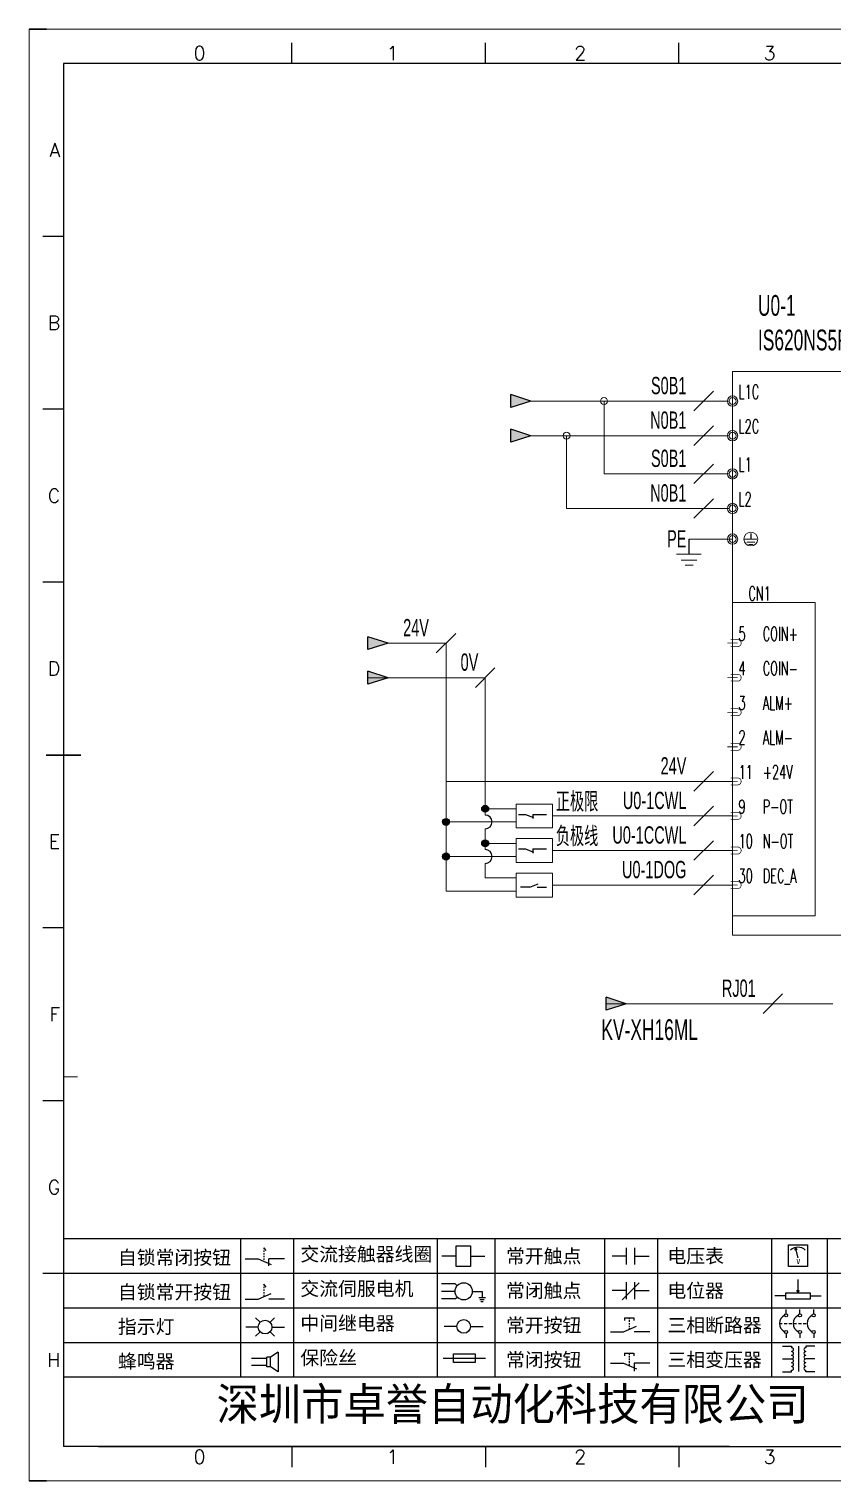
# Model space of a CAD drawing. Extents: x 33864 to 41687, y -3582 to -110.
# Drawn here: x 35581.5 to 35697.8, y -3565 to -3355 of the extents above; entities that cross this region are included whole.
import ezdxf
from ezdxf.enums import TextEntityAlignment as Align

# ---------------------------------------------------------------- set-up
doc = ezdxf.new("R2010")
doc.units = 0
doc.header["$MEASUREMENT"] = 0
doc.linetypes.add('ACAD_ISO02W100', pattern=[15, 12, -3])
doc.layers.add('AE_BOR', color=1, linetype='Continuous')
doc.layers.add('细实线层', color=7, linetype='Continuous')
doc.layers.add('Dimension', color=3, linetype='Continuous', lineweight=13)
doc.styles.add('WD', font='romans.shx', dxfattribs={"bigfont": 'gbcbig.shx'})
doc.styles.add('样式 8', font='arial.ttf')
doc.styles.add('汉字', font='')
doc.styles.get('汉字').set_extended_font_data('新宋体')

# ---------------------------------------------------------------- blocks, each defined once
blk = doc.blocks.new('*U198')
at = {"linetype": 'ByBlock'}
for p, q in [((-1909.23, -780.45), (-1909.23, -780.67)), ((-1909.23, -780.45), (-1908.92, -780.84)), ((-1909.23, -780.84), (-1909.23, -781.05)), ((-1911.92, -782.07), (-1910.06, -782.07)), ((-1910.06, -782.07), (-1908.18, -782.88)), ((-1909.23, -781.23), (-1909.23, -781.44)), ((-1909.23, -781.61), (-1909.23, -781.83)), ((-1909.23, -782), (-1909.23, -782.21)), ((-1909.23, -782.38), (-1909.23, -782.43)), ((-1908.52, -783.07), (-1908.52, -782.07)), ((-1906.25, -782.07), (-1908.52, -782.07))]:
    blk.add_line(p, q, dxfattribs=at)
blk = doc.blocks.new('*U199')
at = {"linetype": 'ByBlock'}
for p, q in [((-1908.88, -791.17), (-1909.23, -790.71)), ((-1909.23, -790.71), (-1909.23, -790.92)), ((-1909.23, -791.09), (-1909.23, -791.31)), ((-1909.23, -791.48), (-1909.23, -791.69)), ((-1911.92, -792.89), (-1910.06, -792.89)), ((-1910.06, -792.89), (-1908.18, -792.08)), ((-1909.23, -791.86), (-1909.23, -792.08)), ((-1909.23, -792.25), (-1909.23, -792.47)), ((-1906.25, -792.89), (-1908.52, -792.89))]:
    blk.add_line(p, q, dxfattribs=at)
blk = doc.blocks.new('蜂鸣器')
at = {"linetype": 'ByBlock'}
for p, q in [((-1907.17, -795.53), (-1908.25, -796.26)), ((-1907.17, -795.53), (-1907.17, -798.41)), ((-1908.8, -796.48), (-1911.01, -796.48)), ((-1908.8, -797.46), (-1911.01, -797.46)), ((-1908.25, -796.26), (-1908.8, -796.26)), ((-1908.8, -797.68), (-1908.8, -796.26)), ((-1908.25, -797.68), (-1908.8, -797.68)), ((-1908.25, -797.68), (-1908.25, -796.26)), ((-1907.17, -798.41), (-1908.25, -797.68))]:
    blk.add_line(p, q, dxfattribs=at)
blk = doc.blocks.new('指示灯')
at = {"linetype": 'ByBlock'}
for p, q in [((-1854.25, -776.92), (-1856.06, -776.92)), ((-1854.62, -775.59), (-1853.97, -776.23)), ((-1851.9, -775.59), (-1852.54, -776.23)), ((-1852.26, -776.92), (-1850.45, -776.92)), ((-1854.62, -778.25), (-1853.97, -777.61)), ((-1851.9, -778.25), (-1852.54, -777.61))]:
    blk.add_line(p, q, dxfattribs=at)
blk.add_circle((-1853.26, -776.92), 0.992, dxfattribs=at)
blk = doc.blocks.new('交流接触器线圈')
at = {"linetype": 'ByBlock'}
for p, q in [((-1880.82, -781.77), (-1882.87, -781.77)), ((-1878.72, -781.77), (-1876.67, -781.77))]:
    blk.add_line(p, q, dxfattribs=at)
blk.add_lwpolyline([(-1880.82, -780.28), (-1878.72, -780.28), (-1878.72, -783.26), (-1880.82, -783.26)], close=True, dxfattribs=at)
blk = doc.blocks.new('交流伺服电机')
at = {"linetype": 'ByBlock'}
for p, q in [((-1880.97, -785.75), (-1882.94, -785.75)), ((-1880.97, -786.85), (-1882.94, -786.85)), ((-1880.97, -785.75), (-1880.65, -786.03)), ((-1878.49, -786.85), (-1877.07, -786.85)), ((-1877.07, -786.85), (-1877.07, -787.72)), ((-1880.97, -787.94), (-1882.94, -787.94)), ((-1880.97, -787.94), (-1880.65, -787.67)), ((-1877.54, -787.72), (-1876.59, -787.72)), ((-1877.38, -788.01), (-1876.75, -788.01)), ((-1877.23, -788.29), (-1876.9, -788.29))]:
    blk.add_line(p, q, dxfattribs=at)
blk.add_circle((-1879.73, -786.85), 1.24, dxfattribs=at)
blk = doc.blocks.new('中间继电器')
at = {"linetype": 'ByBlock'}
for p, q in [((-1880.72, -791.92), (-1882.54, -791.92)), ((-1878.74, -791.92), (-1876.92, -791.92))]:
    blk.add_line(p, q, dxfattribs=at)
blk.add_circle((-1879.73, -791.92), 0.992, dxfattribs=at)
blk = doc.blocks.new('保险丝')
at = {"linetype": 'ByBlock'}
blk.add_line((-1882.72, -796.49), (-1876.55, -796.49), dxfattribs=at)
blk.add_lwpolyline([(-1881.2, -795.86), (-1878.06, -795.86), (-1878.06, -797.12), (-1881.2, -797.12)], close=True, dxfattribs=at)
blk = doc.blocks.new('常开按钮')
at = {"linetype": 'ByBlock'}
for p, q in [((-1910.06, -787.73), (-1908.18, -786.93)), ((-1909.9, -785.68), (-1908.56, -785.68)), ((-1909.9, -785.68), (-1909.9, -786.07)), ((-1909.23, -785.68), (-1909.23, -785.89)), ((-1909.23, -786.06), (-1909.23, -786.28)), ((-1909.23, -786.45), (-1909.23, -786.67)), ((-1909.23, -786.84), (-1909.23, -787.05)), ((-1909.23, -787.22), (-1909.23, -787.38)), ((-1908.56, -785.68), (-1908.56, -786.07)), ((-1911.92, -787.73), (-1910.06, -787.73)), ((-1906.25, -787.73), (-1908.52, -787.73))]:
    blk.add_line(p, q, dxfattribs=at)
blk = doc.blocks.new('常开触点')
at = {"linetype": 'ByBlock'}
for p, q in [((-1853.82, -782.99), (-1853.82, -780.56)), ((-1852.6, -782.99), (-1852.6, -780.56)), ((-1853.82, -781.77), (-1855.88, -781.77)), ((-1852.6, -781.77), (-1850.55, -781.77))]:
    blk.add_line(p, q, dxfattribs=at)
blk = doc.blocks.new('常闭触点')
at = {"linetype": 'ByBlock'}
for p, q in [((-1853.82, -786.77), (-1855.88, -786.77)), ((-1852.01, -785.66), (-1854.43, -788.1)), ((-1853.82, -787.99), (-1853.82, -785.56)), ((-1852.6, -787.99), (-1852.6, -785.56)), ((-1852.6, -786.77), (-1850.55, -786.77))]:
    blk.add_line(p, q, dxfattribs=at)
blk = doc.blocks.new('常闭按钮')
at = {"linetype": 'ByBlock'}
for p, q in [((-1854.11, -790.83), (-1852.77, -790.83)), ((-1854.11, -790.83), (-1854.11, -791.22)), ((-1853.44, -790.83), (-1853.44, -791.04)), ((-1853.44, -791.21), (-1853.44, -791.43)), ((-1853.44, -791.6), (-1853.44, -791.82)), ((-1852.77, -790.83), (-1852.77, -791.22)), ((-1856.13, -792.28), (-1854.28, -792.28)), ((-1854.28, -792.28), (-1852.4, -793.09)), ((-1853.44, -791.99), (-1853.44, -792.2)), ((-1853.44, -792.37), (-1853.44, -792.53)), ((-1850.47, -792.28), (-1852.73, -792.28)), ((-1852.73, -792.28), (-1852.73, -793.43))]:
    blk.add_line(p, q, dxfattribs=at)
blk = doc.blocks.new('电压表')
at = {"linetype": 'ByBlock'}
for p, q in [((-1814.84, -780.75), (-1814.91, -781.13)), ((-1814.6, -781.05), (-1814.91, -781.13)), ((-1814.84, -780.75), (-1814.46, -782.26)), ((-1814.84, -780.75), (-1814.6, -781.05))]:
    blk.add_line(p, q, dxfattribs=at)
blk.add_lwpolyline([(-1815.84, -780.34), (-1813.07, -780.34), (-1813.07, -783.49), (-1815.84, -783.49)], close=True, dxfattribs=at)
blk.add_arc((-1814.46, -782.26), 1.56, 46.8313, 133.1687, dxfattribs=at)
at = {"linetype": 'ByBlock', "insert": (-1814.7, -782.39), "char_height": 0.75, "width": 0.6768, "attachment_point": 1}
blk.add_mtext('V', dxfattribs=at)
blk = doc.blocks.new('电位器')
at = {"linetype": 'ByBlock'}
for p, q in [((-1814.45, -787.3), (-1814.45, -785.39)), ((-1814.45, -787.3), (-1814.62, -786.96)), ((-1814.62, -786.96), (-1814.27, -786.96)), ((-1814.45, -787.3), (-1814.27, -786.96)), ((-1816.21, -787.75), (-1817.79, -787.75)), ((-1812.68, -787.75), (-1811.1, -787.75))]:
    blk.add_line(p, q, dxfattribs=at)
blk.add_lwpolyline([(-1816.21, -787.3), (-1812.68, -787.3), (-1812.68, -788.2), (-1816.21, -788.2)], close=True, dxfattribs=at)
blk = doc.blocks.new('三相断路器')
at = {"linetype": 'ByBlock'}
for p, q in [((-1816.17, -790.33), (-1816.17, -789.7)), ((-1814.17, -790.33), (-1814.17, -789.7)), ((-1812.18, -790.33), (-1812.18, -789.7)), ((-1817.14, -791.74), (-1816.72, -791.74)), ((-1816.45, -791.74), (-1816.03, -791.74)), ((-1816.17, -793.19), (-1816.17, -793.83)), ((-1815.76, -791.74), (-1815.34, -791.74)), ((-1815.07, -791.74), (-1814.65, -791.74)), ((-1814.38, -791.74), (-1813.96, -791.74)), ((-1814.17, -793.19), (-1814.17, -793.83)), ((-1813.69, -791.74), (-1813.27, -791.74)), ((-1812.18, -793.19), (-1812.18, -793.83))]:
    blk.add_line(p, q, dxfattribs=at)
for centre in [(-1816.17, -790.55), (-1814.17, -790.55), (-1812.18, -790.55), (-1816.17, -792.98), (-1814.17, -792.98), (-1812.18, -792.98)]:
    blk.add_circle(centre, 0.219, dxfattribs=at)
for centre in [(-1815.81, -791.74), (-1813.82, -791.74), (-1811.83, -791.74)]:
    blk.add_arc(centre, 1.32, 115.5791, 244.4209, dxfattribs=at)
blk = doc.blocks.new('三相变压器')
at = {"linetype": 'ByBlock'}
for p, q in [((-1816.69, -795.03), (-1815.37, -795.03)), ((-1815.37, -795.03), (-1815.37, -795.24)), ((-1814.34, -798.7), (-1814.34, -795.04)), ((-1812, -795.03), (-1813.32, -795.03)), ((-1813.32, -795.03), (-1813.32, -795.24)), ((-1816.69, -796.87), (-1815.37, -796.87)), ((-1812, -796.87), (-1813.32, -796.87)), ((-1816.69, -798.71), (-1815.37, -798.71)), ((-1815.37, -798.71), (-1815.37, -798.5)), ((-1813.32, -798.71), (-1813.32, -798.5)), ((-1812, -798.71), (-1813.32, -798.71))]:
    blk.add_line(p, q, dxfattribs=at)
for centre, start, end in [((-1815.37, -795.51), 270, 90), ((-1815.37, -796.06), 270, 90), ((-1813.32, -795.51), 90, 270), ((-1813.32, -796.06), 90, 270), ((-1815.37, -796.6), 270, 90), ((-1815.37, -797.14), 270, 90), ((-1815.37, -797.68), 270, 90), ((-1815.37, -798.23), 270, 90), ((-1813.32, -796.6), 90, 270), ((-1813.32, -797.14), 90, 270), ((-1813.32, -797.68), 90, 270), ((-1813.32, -798.23), 90, 270)]:
    blk.add_arc(centre, 0.271, start, end, dxfattribs=at)

msp = doc.modelspace()

# ---------------------------------------------------------------- hatches: boundary and pattern name
for points in [[(35651.197, -3409.797), (35651.197, -3407.926), (35654.115, -3408.862)], [(35651.197, -3414.797), (35651.197, -3412.926), (35654.115, -3413.862)], [(35630.548, -3444.805), (35630.548, -3442.934), (35633.466, -3443.87)], [(35630.548, -3449.801), (35630.548, -3447.93), (35633.466, -3448.866)], [(35664.988, -3496.961), (35664.988, -3495.091), (35667.906, -3496.026)], [(35667.906, -3496.026), (35664.988, -3496.961), (35664.988, -3495.091)]]:
    msp.add_hatch(color=256).paths.add_polyline_path(points)
at = {"lineweight": -2}
h = msp.add_hatch(color=0, dxfattribs=at)
edge = h.paths.add_edge_path()
edge.add_arc((35647.505, -3467.831), 0.5, 0, 360)
h = msp.add_hatch(color=0, dxfattribs=at)
edge = h.paths.add_edge_path()
edge.add_arc((35641.852, -3469.726), 0.5, 0, 360)
h = msp.add_hatch(color=0, dxfattribs=at)
edge = h.paths.add_edge_path()
edge.add_arc((35647.505, -3472.831), 0.5, 0, 360)
h = msp.add_hatch(color=0, dxfattribs=at)
edge = h.paths.add_edge_path()
edge.add_arc((35641.852, -3474.726), 0.5, 0, 360)

# ---------------------------------------------------------------- linework, layer by layer
for p, q in [((35873.512, -3360.048), (35586.512, -3360.048)), ((35586.512, -3360.048), (35586.512, -3560.048)), ((35654.115, -3408.862), (35651.197, -3407.926)), ((35651.197, -3409.797), (35651.197, -3407.926)), ((35654.115, -3408.862), (35651.197, -3409.797)), ((35654.115, -3413.862), (35651.197, -3412.926)), ((35651.197, -3414.797), (35651.197, -3412.926)), ((35654.115, -3413.862), (35651.197, -3414.797)), ((35676.988, -3428.822), (35676.988, -3431.004)), ((35685.936, -3428.023), (35685.936, -3428.812)), ((35633.466, -3443.87), (35630.548, -3442.934)), ((35630.548, -3444.805), (35630.548, -3442.934)), ((35633.466, -3443.87), (35630.548, -3444.805)), ((35633.466, -3448.866), (35630.548, -3447.93)), ((35630.548, -3449.801), (35630.548, -3447.93)), ((35633.466, -3448.866), (35630.548, -3449.801)), ((35667.906, -3496.026), (35664.988, -3495.091)), ((35664.988, -3496.961), (35664.988, -3495.091)), ((35667.906, -3496.026), (35664.988, -3495.091)), ((35667.906, -3496.026), (35664.988, -3496.961)), ((35667.906, -3496.026), (35664.988, -3496.961)), ((35591.542, -3560.048), (35871.042, -3560.048))]:
    msp.add_line(p, q)
at = {"lineweight": 0}
for p, q in [((35682.795, -3408.862), (35664.698, -3408.862)), ((35682.795, -3413.862), (35664.698, -3413.862)), ((35682.795, -3419.384), (35664.698, -3419.384)), ((35682.795, -3424.388), (35664.698, -3424.388)), ((35683.295, -3428.822), (35676.988, -3428.822)), ((35685.041, -3428.819), (35686.83, -3428.819)), ((35685.373, -3429.248), (35686.498, -3429.248)), ((35675.2, -3431.018), (35678.777, -3431.018)), ((35685.659, -3429.595), (35686.232, -3429.595)), ((35675.864, -3431.875), (35678.112, -3431.875)), ((35676.435, -3432.569), (35677.582, -3432.569)), ((35641.852, -3443.87), (35633.466, -3443.87)), ((35641.852, -3479.726), (35641.852, -3443.87)), ((35647.505, -3448.866), (35647.505, -3468.726)), ((35651.986, -3467.831), (35647.505, -3467.831)), ((35651.986, -3469.726), (35641.852, -3469.726)), ((35647.505, -3470.726), (35647.505, -3473.726)), ((35651.986, -3472.831), (35647.505, -3472.831)), ((35651.986, -3474.726), (35641.852, -3474.726)), ((35647.505, -3475.726), (35647.505, -3477.831)), ((35651.986, -3477.831), (35647.505, -3477.831)), ((35651.986, -3479.726), (35641.852, -3479.726))]:
    msp.add_line(p, q, dxfattribs=at)
at = {"color": 3, "lineweight": 0}
for p, q in [((35630.548, -3448.866), (35647.505, -3448.866)), ((35641.852, -3463.866), (35683.295, -3463.866)), ((35657.242, -3468.866), (35683.295, -3468.866)), ((35657.242, -3473.866), (35683.295, -3473.866)), ((35657.242, -3478.866), (35683.295, -3478.866)), ((35697.825, -3496.026), (35664.988, -3496.026))]:
    msp.add_line(p, q, dxfattribs=at)
at = {"linetype": 'ACAD_ISO02W100'}
for p, q in [((35652.312, -3468.633), (35653.319, -3468.63)), ((35653.319, -3468.63), (35654.511, -3469.098)), ((35654.38, -3468.63), (35656.373, -3468.63)), ((35654.38, -3468.63), (35654.38, -3469.25)), ((35652.312, -3473.633), (35653.319, -3473.63)), ((35653.319, -3473.63), (35654.511, -3474.098)), ((35654.38, -3473.63), (35656.373, -3473.63)), ((35654.38, -3473.63), (35654.38, -3474.25)), ((35653.97, -3479.155), (35652.613, -3479.155)), ((35653.97, -3479.155), (35655.161, -3478.688)), ((35655.031, -3479.155), (35656.373, -3479.155))]:
    msp.add_line(p, q, dxfattribs=at)
at = {"lineweight": 9, "ltscale": 0.1}
for p, q in [((35586.512, -3506.619), (35588.512, -3506.619)), ((35682.847, -3560.048), (35712.309, -3560.048))]:
    msp.add_line(p, q, dxfattribs=at)
at = {"linetype": 'ByBlock'}
for p, q in [((35873.512, -3530.048), (35586.512, -3530.048)), ((35873.512, -3535.048), (35586.512, -3535.048)), ((35873.512, -3540.048), (35586.512, -3540.048)), ((35873.512, -3545.048), (35586.512, -3545.048)), ((35873.512, -3550.048), (35586.512, -3550.048))]:
    msp.add_line(p, q, dxfattribs=at)
at = {"lineweight": -2}
for p, q in [((35612.092, -3530.048), (35612.092, -3550.048)), ((35619.768, -3530.048), (35619.768, -3550.048)), ((35640.558, -3530.048), (35640.558, -3550.048)), ((35648.912, -3530.048), (35648.912, -3550.048)), ((35664.766, -3530.048), (35664.766, -3550.048)), ((35672.415, -3530.048), (35672.415, -3550.048)), ((35688.907, -3530.048), (35688.907, -3550.048)), ((35697.009, -3530.048), (35697.009, -3550.048))]:
    msp.add_line(p, q, dxfattribs=at)
at = {"ltscale": 2}
msp.add_line((35682.847, -3560.048), (35586.512, -3560.048), dxfattribs=at)
at = {"lineweight": 0}
for points in [[(35683.295, -3404.579), (35711.923, -3404.579), (35711.923, -3486.089), (35683.295, -3486.089)], [(35657.242, -3470.592), (35657.242, -3467.139), (35651.986, -3467.139), (35651.986, -3470.592)], [(35657.242, -3475.592), (35657.242, -3472.139), (35651.986, -3472.139), (35651.986, -3475.592)], [(35657.242, -3480.592), (35657.242, -3477.139), (35651.986, -3477.139), (35651.986, -3480.592)]]:
    msp.add_lwpolyline(points, close=True, dxfattribs=at)
at = {"color": 3, "lineweight": 0, "const_width": 0.1, "flags": 128}
for points in [[(35684.045, -3443.866), (35682.545, -3443.866)], [(35684.045, -3448.866), (35682.545, -3448.866)], [(35684.045, -3453.866), (35682.545, -3453.866)], [(35684.045, -3458.866), (35682.545, -3458.866)], [(35684.045, -3463.866), (35682.545, -3463.866)], [(35684.045, -3468.866), (35682.545, -3468.866)], [(35684.045, -3473.866), (35682.545, -3473.866)], [(35684.045, -3478.866), (35682.545, -3478.866)]]:
    msp.add_lwpolyline(points, dxfattribs=at)
for points in [[(35683.045, -3443.366), (35684.045, -3443.366, -1), (35684.045, -3444.366), (35683.045, -3444.366)], [(35683.045, -3448.366), (35684.045, -3448.366, -1), (35684.045, -3449.366), (35683.045, -3449.366)], [(35683.045, -3453.366), (35684.045, -3453.366, -1), (35684.045, -3454.366), (35683.045, -3454.366)], [(35683.045, -3458.366), (35684.045, -3458.366, -1), (35684.045, -3459.366), (35683.045, -3459.366)], [(35683.045, -3463.366), (35684.045, -3463.366, -1), (35684.045, -3464.366), (35683.045, -3464.366)], [(35683.045, -3468.366), (35684.045, -3468.366, -1), (35684.045, -3469.366), (35683.045, -3469.366)], [(35683.045, -3473.366), (35684.045, -3473.366, -1), (35684.045, -3474.366), (35683.045, -3474.366)], [(35683.045, -3478.366), (35684.045, -3478.366, -1), (35684.045, -3479.366), (35683.045, -3479.366)]]:
    msp.add_lwpolyline(points, format="xyb", dxfattribs=at)
at = {"lineweight": 0}
for centre, radius in [((35683.295, -3408.862), 0.75), ((35664.698, -3408.862), 0.5), ((35683.295, -3408.862), 0.5), ((35659.279, -3413.862), 0.5), ((35683.295, -3413.862), 0.75), ((35683.295, -3413.862), 0.5), ((35683.295, -3419.384), 0.75), ((35683.295, -3419.384), 0.5), ((35683.295, -3424.388), 0.75), ((35683.295, -3424.388), 0.5), ((35683.295, -3428.822), 0.75), ((35683.295, -3428.822), 0.5), ((35685.936, -3428.812), 1)]:
    msp.add_circle(centre, radius, dxfattribs=at)
at = {"color": 0, "lineweight": -2}
for centre in [(35647.505, -3467.831), (35641.852, -3469.726), (35647.505, -3472.831), (35641.852, -3474.726)]:
    msp.add_circle(centre, 0.5, dxfattribs=at)
for centre in [(35647.505, -3469.726), (35647.505, -3474.726)]:
    msp.add_arc(centre, 1, 270, 90, dxfattribs=at)
at = {"layer": 'AE_BOR', "lineweight": 30}
for p, q in [((35584.042, -3355.048), (35581.509, -3355.048)), ((35581.509, -3565.048), (35584.042, -3565.048)), ((35581.509, -3565.048), (35584.042, -3565.048)), ((35581.509, -3565.048), (35584.042, -3565.048))]:
    msp.add_line(p, q, dxfattribs=at)
at = {"layer": 'AE_BOR', "color": 1, "lineweight": 15}
for p, q in [((35581.509, -3355.048), (35878.509, -3355.048)), ((35581.509, -3565.048), (35581.509, -3355.048)), ((35878.509, -3565.048), (35581.509, -3565.048))]:
    msp.add_line(p, q, dxfattribs=at)
at = {"layer": 'AE_BOR'}
for p, q in [((35619.542, -3360.048), (35619.542, -3357.048)), ((35647.542, -3360.048), (35647.542, -3357.048)), ((35675.542, -3360.048), (35675.542, -3357.048)), ((35586.512, -3385.048), (35583.512, -3385.048)), ((35586.512, -3410.048), (35583.512, -3410.048)), ((35586.512, -3435.048), (35583.512, -3435.048)), ((35586.512, -3485.048), (35583.512, -3485.048)), ((35586.512, -3510.048), (35583.512, -3510.048)), ((35586.512, -3535.048), (35583.512, -3535.048)), ((35619.542, -3560.048), (35619.542, -3563.048)), ((35647.542, -3560.048), (35647.542, -3563.048)), ((35675.542, -3560.048), (35675.542, -3563.048))]:
    msp.add_line(p, q, dxfattribs=at)
at = {"layer": 'AE_BOR', "color": 2, "lineweight": 30}
msp.add_line((35584.012, -3460.048), (35589.012, -3460.048), dxfattribs=at)
at = {"layer": 'Dimension', "lineweight": 0}
for p, q in [((35677.688, -3410.276), (35680.517, -3407.447)), ((35677.688, -3415.276), (35680.517, -3412.447)), ((35677.688, -3420.798), (35680.517, -3417.969)), ((35677.688, -3425.802), (35680.517, -3422.973)), ((35640.438, -3445.284), (35643.266, -3442.455)), ((35646.091, -3450.28), (35648.919, -3447.451)), ((35677.688, -3465.28), (35680.517, -3462.451)), ((35677.688, -3470.28), (35680.517, -3467.451)), ((35677.688, -3475.28), (35680.517, -3472.451)), ((35677.688, -3480.28), (35680.517, -3477.451)), ((35687.714, -3497.44), (35690.543, -3494.612))]:
    msp.add_line(p, q, dxfattribs=at)
at = {"layer": '细实线层', "lineweight": 0}
for p, q in [((35664.698, -3408.862), (35654.115, -3408.862)), ((35664.698, -3408.862), (35664.698, -3419.384)), ((35664.698, -3413.862), (35654.115, -3413.862)), ((35659.279, -3424.388), (35659.279, -3413.862)), ((35664.698, -3424.388), (35659.279, -3424.388)), ((35683.295, -3437.998), (35695.269, -3437.998)), ((35695.269, -3437.998), (35695.269, -3483.328)), ((35695.269, -3483.328), (35683.295, -3483.328))]:
    msp.add_line(p, q, dxfattribs=at)

# ---------------------------------------------------------------- block references
at = {"linetype": 'ByBlock'}
for name, p in [('*U198', (37524.701, -2750.871)), ('交流接触器线圈', (37524.125, -2750.779)), ('常开触点', (37521.779, -2750.751)), ('电压表', (37507.218, -2750.532)), ('交流伺服电机', (37524.125, -2750.779)), ('常闭触点', (37521.779, -2750.751)), ('电位器', (37507.218, -2750.532)), ('*U199', (37524.701, -2745.871)), ('三相断路器', (37507.218, -2750.532)), ('指示灯', (37468.915, -2765.871)), ('中间继电器', (37524.125, -2750.779)), ('常开按钮', (37577.565, -2755.751)), ('蜂鸣器', (37524.701, -2750.871)), ('保险丝', (37524.125, -2750.779)), ('常闭按钮', (37521.779, -2755.751)), ('三相变压器', (37507.218, -2750.532))]:
    msp.add_blockref(name, p, dxfattribs=at)

# ---------------------------------------------------------------- texts
at = {"lineweight": 0, "style": 'WD', "width": 0.6}
for s, p in [('L1C', (35684.163, -3408.512)), ('L2C', (35684.163, -3413.512)), ('L1', (35684.163, -3419.034)), ('L2', (35684.163, -3424.038))]:
    msp.add_text(s, height=2, dxfattribs=at).set_placement(p)
msp.add_text('CN1', height=2, dxfattribs=at).set_placement((35688.828, -3437.688), align=Align.RIGHT)
at = {"color": 4, "lineweight": 0, "style": 'WD', "width": 0.6}
for s, p in [('5', (35684.163, -3443.516)), ('COIN+', (35687.663, -3443.516)), ('4', (35684.163, -3448.516)), ('COIN-', (35687.663, -3448.516)), ('3', (35684.163, -3453.516)), ('ALM+', (35687.663, -3453.516)), ('2', (35684.163, -3458.516)), ('ALM-', (35687.663, -3458.516)), ('11', (35684.163, -3463.516)), ('+24V', (35687.663, -3463.516)), ('9', (35684.163, -3468.516)), ('P-OT', (35687.663, -3468.516)), ('10', (35684.163, -3473.516)), ('N-OT', (35687.663, -3473.516)), ('30', (35684.163, -3478.516)), ('DEC_A', (35687.663, -3478.516))]:
    msp.add_text(s, height=2, dxfattribs=at).set_placement(p)
at = {"char_height": 2, "attachment_point": 1, "style": '汉字'}
for s, insert in [('{\\fKaiTi_GB2312|b0|i0|c134|p49;自锁常闭按钮}', (35594.368, -3531.733)), ('{\\fKaiTi_GB2312|b0|i0|c134|p49;交流接触器线圈}', (35620.763, -3531.239)), ('{\\fKaiTi_GB2312|b0|i0|c134|p49;常开触点}', (35650.516, -3531.526)), ('{\\fKaiTi_GB2312|b0|i0|c134|p49;电压表}', (35673.876, -3531.517)), ('{\\fKaiTi_GB2312|b0|i0|c134|p49;交流伺服电机}', (35620.763, -3536.239)), ('{\\fKaiTi_GB2312|b0|i0|c134|p49;常闭触点}', (35650.516, -3536.526)), ('{\\fKaiTi_GB2312|b0|i0|c134|p49;电位器}', (35673.876, -3536.517)), ('{\\fKaiTi_GB2312|b0|i0|c134|p49;自锁常开按钮}', (35594.368, -3536.733)), ('{\\fKaiTi_GB2312|b0|i0|c134|p49;指示灯}', (35594.368, -3541.733)), ('{\\fKaiTi_GB2312|b0|i0|c134|p49;中间继电器}', (35620.763, -3541.239)), ('{\\fKaiTi_GB2312|b0|i0|c134|p49;常开按钮}', (35650.516, -3541.526)), ('{\\fKaiTi_GB2312|b0|i0|c134|p49;三相断路器}', (35673.876, -3541.517)), ('{\\fKaiTi_GB2312|b0|i0|c134|p49;蜂鸣器}', (35594.368, -3546.733)), ('{\\fKaiTi_GB2312|b0|i0|c134|p49;保险丝}', (35620.763, -3546.239)), ('{\\fKaiTi_GB2312|b0|i0|c134|p49;常闭按钮}', (35650.516, -3546.526)), ('{\\fKaiTi_GB2312|b0|i0|c134|p49;三相变压器}', (35673.876, -3546.517))]:
    msp.add_mtext(s, dxfattribs=dict(at, insert=insert))
at = {"lineweight": -2, "insert": (35608.646, -3551.576), "char_height": 4.70644, "width": 96.11383, "attachment_point": 1}
msp.add_mtext('深圳市卓誉自动化科技有限公司', dxfattribs=at)
at = {"layer": 'AE_BOR', "style": 'WD'}
for s, p in [('0', (35606.179, -3359.548)), ('1', (35634.105, -3359.548)), ('2', (35661.254, -3359.548)), ('3', (35688.654, -3359.548)), ('0', (35606.179, -3562.548)), ('1', (35634.105, -3562.548)), ('2', (35661.254, -3562.548)), ('3', (35688.654, -3562.548))]:
    msp.add_text(s, height=2, dxfattribs=at).set_placement(p, align=Align.CENTER)
for s, p in [('A', (35586.012, -3372.548)), ('B', (35586.012, -3397.548)), ('C', (35586.012, -3422.548)), ('D', (35586.012, -3447.548)), ('E', (35586.012, -3472.548)), ('F', (35586.012, -3497.548)), ('G', (35586.012, -3522.548)), ('H', (35586.012, -3547.548))]:
    msp.add_text(s, height=2, dxfattribs=at).set_placement(p, align=Align.MIDDLE_RIGHT)
at = {"layer": 'Dimension', "lineweight": 0, "style": '样式 8', "width": 0.6}
for s, p in [('U0-1', (35686.969, -3396.523)), ('IS620NS5R5I', (35686.969, -3401.523)), ('KV-XH16ML', (35664.32, -3501.272))]:
    msp.add_text(s, height=3, dxfattribs=at).set_placement(p)
for s, p in [('S0B1', (35676.618, -3407.862)), ('N0B1', (35676.618, -3412.862)), ('S0B1', (35676.618, -3418.384)), ('N0B1', (35676.618, -3423.388)), ('PE', (35676.618, -3430.029)), ('24V', (35639.367, -3442.87)), ('0V', (35646.514, -3447.866)), ('24V', (35676.618, -3462.866)), ('正极限', (35663.869, -3467.974)), ('U0-1CWL', (35676.618, -3467.866)), ('负极线', (35663.869, -3472.974)), ('U0-1CCWL', (35676.618, -3472.866)), ('U0-1DOG', (35676.618, -3477.866)), ('RJ01', (35686.644, -3495.026))]:
    msp.add_text(s, height=2.5, dxfattribs=at).set_placement(p, align=Align.RIGHT)

doc.saveas('drawing.dxf')
